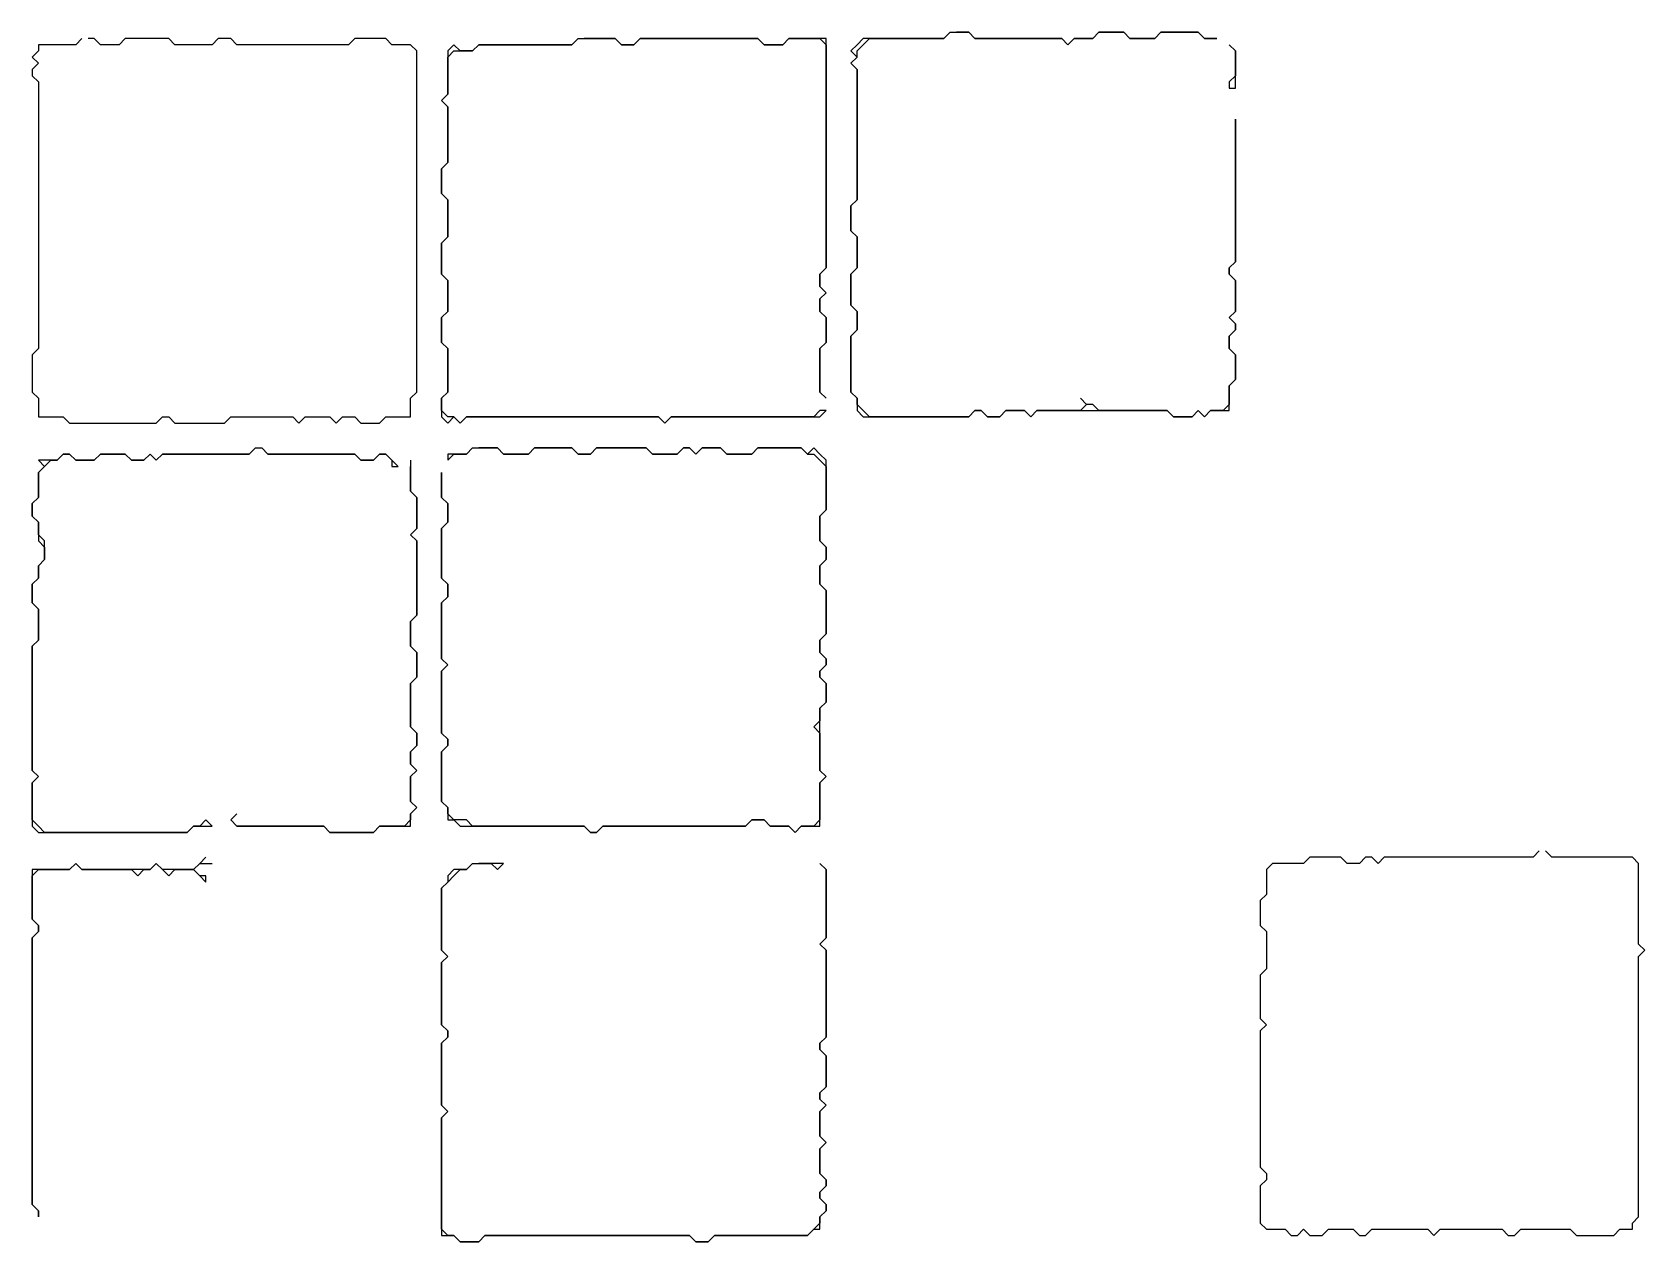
# Model space of a CAD drawing. Header units: metres. Extents: x 0 to 600, y 0 to 400.
# Drawn here: x 258.48 to 297.17, y 152.23 to 181.25 of the extents above; entities that cross this region are included whole.
import ezdxf

# ---------------------------------------------------------------- set-up
doc = ezdxf.new("R2010")
doc.units = ezdxf.units.M

msp = doc.modelspace()

# ---------------------------------------------------------------- linework, layer by layer
for points in [[(259.673, 181.101), (259.524, 180.952), (259.375, 180.952), (259.226, 180.952), (259.077, 180.952), (258.929, 180.952), (258.78, 180.952), (258.631, 180.952), (258.631, 180.804), (258.482, 180.655), (258.631, 180.506), (258.482, 180.357), (258.482, 180.208), (258.631, 180.06), (258.631, 179.911), (258.631, 179.762), (258.631, 179.613), (258.631, 179.464), (258.631, 179.315), (258.631, 179.167), (258.631, 179.018), (258.631, 178.869), (258.631, 178.72), (258.631, 178.571), (258.631, 178.423), (258.631, 178.274), (258.631, 178.125), (258.631, 177.976), (258.631, 177.827), (258.631, 177.679), (258.631, 177.53), (258.631, 177.381), (258.631, 177.232), (258.631, 177.083), (258.631, 176.935), (258.631, 176.786), (258.631, 176.637), (258.631, 176.488), (258.631, 176.339), (258.631, 176.19), (258.631, 176.042), (258.631, 175.893), (258.631, 175.744), (258.631, 175.595), (258.631, 175.446), (258.631, 175.298), (258.631, 175.149), (258.631, 175), (258.631, 174.851), (258.631, 174.702), (258.631, 174.554), (258.631, 174.405), (258.631, 174.256), (258.631, 174.107), (258.631, 173.958), (258.631, 173.81), (258.631, 173.661), (258.482, 173.512), (258.482, 173.363), (258.482, 173.214), (258.482, 173.065), (258.482, 172.917), (258.482, 172.768), (258.482, 172.619), (258.631, 172.47), (258.631, 172.321), (258.631, 172.173), (258.631, 172.024), (258.78, 172.024), (258.929, 172.024), (259.077, 172.024), (259.226, 172.024), (259.375, 171.875), (259.524, 171.875), (259.673, 171.875), (259.821, 171.875), (259.97, 171.875), (260.119, 171.875), (260.268, 171.875), (260.417, 171.875), (260.565, 171.875), (260.714, 171.875), (260.863, 171.875), (261.012, 171.875), (261.161, 171.875), (261.31, 171.875), (261.458, 171.875), (261.607, 172.024), (261.756, 172.024), (261.905, 171.875), (262.054, 171.875), (262.202, 171.875), (262.351, 171.875), (262.5, 171.875), (262.649, 171.875), (262.798, 171.875), (262.946, 171.875), (263.095, 171.875), (263.244, 172.024), (263.393, 172.024), (263.542, 172.024), (263.69, 172.024), (263.839, 172.024), (263.988, 172.024), (264.137, 172.024), (264.286, 172.024), (264.435, 172.024), (264.583, 172.024), (264.732, 172.024), (264.881, 171.875), (265.03, 172.024), (265.179, 172.024), (265.327, 172.024), (265.476, 172.024), (265.625, 172.024), (265.774, 171.875), (265.923, 172.024), (266.071, 172.024), (266.22, 172.024), (266.369, 171.875), (266.518, 171.875), (266.667, 171.875), (266.815, 171.875), (266.964, 172.024), (267.113, 172.024), (267.262, 172.024), (267.411, 172.024), (267.56, 172.024), (267.56, 172.173), (267.56, 172.321), (267.56, 172.47), (267.708, 172.619), (267.708, 172.768), (267.708, 172.917), (267.708, 173.065), (267.708, 173.214), (267.708, 173.363), (267.708, 173.512), (267.708, 173.661), (267.708, 173.81), (267.708, 173.958), (267.708, 174.107), (267.708, 174.256), (267.708, 174.405), (267.708, 174.554), (267.708, 174.702), (267.708, 174.851), (267.708, 175), (267.708, 175.149), (267.708, 175.298), (267.708, 175.446), (267.708, 175.595), (267.708, 175.744), (267.708, 175.893), (267.708, 176.042), (267.708, 176.19), (267.708, 176.339), (267.708, 176.488), (267.708, 176.637), (267.708, 176.786), (267.708, 176.935), (267.708, 177.083), (267.708, 177.232), (267.708, 177.381), (267.708, 177.53), (267.708, 177.679), (267.708, 177.827), (267.708, 177.976), (267.708, 178.125), (267.708, 178.274), (267.708, 178.423), (267.708, 178.571), (267.708, 178.72), (267.708, 178.869), (267.708, 179.018), (267.708, 179.167), (267.708, 179.315), (267.708, 179.464), (267.708, 179.613), (267.708, 179.762), (267.708, 179.911), (267.708, 180.06), (267.708, 180.208), (267.708, 180.357), (267.708, 180.506), (267.708, 180.655), (267.708, 180.804), (267.56, 180.952), (267.411, 180.952), (267.262, 180.952), (267.113, 180.952), (266.964, 181.101), (266.815, 181.101), (266.667, 181.101), (266.518, 181.101), (266.369, 181.101), (266.22, 181.101), (266.071, 180.952), (265.923, 180.952), (265.774, 180.952), (265.625, 180.952), (265.476, 180.952), (265.327, 180.952), (265.179, 180.952), (265.03, 180.952), (264.881, 180.952), (264.732, 180.952), (264.583, 180.952), (264.435, 180.952), (264.286, 180.952), (264.137, 180.952), (263.988, 180.952), (263.839, 180.952), (263.69, 180.952), (263.542, 180.952), (263.393, 180.952), (263.244, 181.101), (263.095, 181.101), (262.946, 181.101), (262.798, 180.952), (262.649, 180.952), (262.5, 180.952), (262.351, 180.952), (262.202, 180.952), (262.054, 180.952), (261.905, 180.952), (261.756, 181.101), (261.607, 181.101), (261.458, 181.101), (261.31, 181.101), (261.161, 181.101), (261.012, 181.101), (260.863, 181.101), (260.714, 181.101), (260.565, 180.952), (260.417, 180.952), (260.268, 180.952), (260.119, 180.952), (259.97, 181.101), (259.821, 181.101)], [(271.577, 181.101), (271.429, 180.952), (271.28, 180.952), (271.131, 180.952), (270.982, 180.952), (270.833, 180.952), (270.685, 180.952), (270.536, 180.952), (270.387, 180.952), (270.238, 180.952), (270.089, 180.952), (269.94, 180.952), (269.792, 180.952), (269.643, 180.952), (269.494, 180.952), (269.345, 180.952), (269.196, 180.952), (269.048, 180.804), (268.899, 180.804), (268.75, 180.804), (268.601, 180.952), (268.452, 180.804), (268.452, 180.655), (268.452, 180.506), (268.452, 180.357), (268.452, 180.208), (268.452, 180.06), (268.452, 179.911), (268.452, 179.762), (268.304, 179.613), (268.452, 179.464), (268.452, 179.315), (268.452, 179.167), (268.452, 179.018), (268.452, 178.869), (268.452, 178.72), (268.452, 178.571), (268.452, 178.423), (268.452, 178.274), (268.452, 178.125), (268.304, 177.976), (268.304, 177.827), (268.304, 177.679), (268.304, 177.53), (268.304, 177.381), (268.452, 177.232), (268.452, 177.083), (268.452, 176.935), (268.452, 176.786), (268.452, 176.637), (268.452, 176.488), (268.452, 176.339), (268.304, 176.19), (268.304, 176.042), (268.304, 175.893), (268.304, 175.744), (268.304, 175.595), (268.304, 175.446), (268.452, 175.298), (268.452, 175.149), (268.452, 175), (268.452, 174.851), (268.452, 174.702), (268.452, 174.554), (268.304, 174.405), (268.304, 174.256), (268.304, 174.107), (268.304, 173.958), (268.304, 173.81), (268.452, 173.661), (268.452, 173.512), (268.452, 173.363), (268.452, 173.214), (268.452, 173.065), (268.452, 172.917), (268.452, 172.768), (268.452, 172.619), (268.304, 172.47), (268.304, 172.321), (268.304, 172.173), (268.304, 172.024), (268.452, 171.875), (268.601, 172.024), (268.75, 171.875), (268.899, 172.024), (269.048, 172.024), (269.196, 172.024), (269.345, 172.024), (269.494, 172.024), (269.643, 172.024), (269.792, 172.024), (269.94, 172.024), (270.089, 172.024), (270.238, 172.024), (270.387, 172.024), (270.536, 172.024), (270.685, 172.024), (270.833, 172.024), (270.982, 172.024), (271.131, 172.024), (271.28, 172.024), (271.429, 172.024), (271.577, 172.024), (271.726, 172.024), (271.875, 172.024), (272.024, 172.024), (272.173, 172.024), (272.321, 172.024), (272.47, 172.024), (272.619, 172.024), (272.768, 172.024), (272.917, 172.024), (273.065, 172.024), (273.214, 172.024), (273.363, 172.024), (273.512, 172.024), (273.661, 171.875), (273.81, 172.024), (273.958, 172.024), (274.107, 172.024), (274.256, 172.024), (274.405, 172.024), (274.554, 172.024), (274.702, 172.024), (274.851, 172.024), (275, 172.024), (275.149, 172.024), (275.298, 172.024), (275.446, 172.024), (275.595, 172.024), (275.744, 172.024), (275.893, 172.024), (276.042, 172.024), (276.19, 172.024), (276.339, 172.024), (276.488, 172.024), (276.637, 172.024), (276.786, 172.024), (276.935, 172.024), (277.083, 172.024), (277.232, 172.024), (277.381, 172.024), (277.53, 172.173), (277.381, 172.173), (277.232, 172.024), (277.083, 172.024), (276.935, 172.024), (276.786, 172.024), (276.637, 172.024), (276.488, 172.024), (276.339, 172.024), (276.19, 172.024), (276.042, 172.024), (275.893, 172.024), (275.744, 172.024), (275.595, 172.024), (275.446, 172.024), (275.298, 172.024), (275.149, 172.024), (275, 172.024), (274.851, 172.024), (274.702, 172.024), (274.554, 172.024), (274.405, 172.024), (274.256, 172.024), (274.107, 172.024), (273.958, 172.024), (273.81, 172.024), (273.661, 171.875), (273.512, 172.024), (273.363, 172.024), (273.214, 172.024), (273.065, 172.024), (272.917, 172.024), (272.768, 172.024), (272.619, 172.024), (272.47, 172.024), (272.321, 172.024), (272.173, 172.024), (272.024, 172.024), (271.875, 172.024), (271.726, 172.024), (271.577, 172.024), (271.429, 172.024), (271.28, 172.024), (271.131, 172.024), (270.982, 172.024), (270.833, 172.024), (270.685, 172.024), (270.536, 172.024), (270.387, 172.024), (270.238, 172.024), (270.089, 172.024), (269.94, 172.024), (269.792, 172.024), (269.643, 172.024), (269.494, 172.024), (269.345, 172.024), (269.196, 172.024), (269.048, 172.024), (268.899, 172.024), (268.75, 171.875), (268.601, 172.024), (268.452, 172.024), (268.304, 172.173), (268.304, 172.321), (268.304, 172.47), (268.452, 172.619), (268.452, 172.768), (268.452, 172.917), (268.452, 173.065), (268.452, 173.214), (268.452, 173.363), (268.452, 173.512), (268.452, 173.661), (268.304, 173.81), (268.304, 173.958), (268.304, 174.107), (268.304, 174.256), (268.304, 174.405), (268.452, 174.554), (268.452, 174.702), (268.452, 174.851), (268.452, 175), (268.452, 175.149), (268.452, 175.298), (268.304, 175.446), (268.304, 175.595), (268.304, 175.744), (268.304, 175.893), (268.304, 176.042), (268.304, 176.19), (268.452, 176.339), (268.452, 176.488), (268.452, 176.637), (268.452, 176.786), (268.452, 176.935), (268.452, 177.083), (268.452, 177.232), (268.304, 177.381), (268.304, 177.53), (268.304, 177.679), (268.304, 177.827), (268.304, 177.976), (268.452, 178.125), (268.452, 178.274), (268.452, 178.423), (268.452, 178.571), (268.452, 178.72), (268.452, 178.869), (268.452, 179.018), (268.452, 179.167), (268.452, 179.315), (268.452, 179.464), (268.304, 179.613), (268.452, 179.762), (268.452, 179.911), (268.452, 180.06), (268.452, 180.208), (268.452, 180.357), (268.452, 180.506), (268.452, 180.655), (268.601, 180.804), (268.75, 180.804), (268.899, 180.804), (269.048, 180.804), (269.196, 180.952), (269.345, 180.952), (269.494, 180.952), (269.643, 180.952), (269.792, 180.952), (269.94, 180.952), (270.089, 180.952), (270.238, 180.952), (270.387, 180.952), (270.536, 180.952), (270.685, 180.952), (270.833, 180.952), (270.982, 180.952), (271.131, 180.952), (271.28, 180.952), (271.429, 180.952), (271.577, 181.101), (271.726, 181.101), (271.875, 181.101), (272.024, 181.101), (272.173, 181.101), (272.321, 181.101), (272.47, 181.101), (272.619, 180.952), (272.768, 180.952), (272.917, 180.952), (273.065, 181.101), (273.214, 181.101), (273.363, 181.101), (273.512, 181.101), (273.661, 181.101), (273.81, 181.101), (273.958, 181.101), (274.107, 181.101), (274.256, 181.101), (274.405, 181.101), (274.554, 181.101), (274.702, 181.101), (274.851, 181.101), (275, 181.101), (275.149, 181.101), (275.298, 181.101), (275.446, 181.101), (275.595, 181.101), (275.744, 181.101), (275.893, 181.101), (276.042, 180.952), (276.19, 180.952), (276.339, 180.952), (276.488, 180.952), (276.637, 181.101), (276.786, 181.101), (276.935, 181.101), (277.083, 181.101), (277.232, 181.101), (277.381, 181.101), (277.53, 180.952), (277.53, 180.804), (277.53, 180.655), (277.53, 180.506), (277.53, 180.357), (277.53, 180.208), (277.53, 180.06), (277.53, 179.911), (277.53, 179.762), (277.53, 179.613), (277.53, 179.464), (277.53, 179.315), (277.53, 179.167), (277.53, 179.018), (277.53, 178.869), (277.53, 178.72), (277.53, 178.571), (277.53, 178.423), (277.53, 178.274), (277.53, 178.125), (277.53, 177.976), (277.53, 177.827), (277.53, 177.679), (277.53, 177.53), (277.53, 177.381), (277.53, 177.232), (277.53, 177.083), (277.53, 176.935), (277.53, 176.786), (277.53, 176.637), (277.53, 176.488), (277.53, 176.339), (277.53, 176.19), (277.53, 176.042), (277.53, 175.893), (277.53, 175.744), (277.53, 175.595), (277.381, 175.446), (277.381, 175.298), (277.381, 175.149), (277.53, 175), (277.381, 174.851), (277.381, 174.702), (277.381, 174.554), (277.53, 174.405), (277.53, 174.256), (277.53, 174.107), (277.53, 173.958), (277.53, 173.81), (277.381, 173.661), (277.381, 173.512), (277.381, 173.363), (277.381, 173.214), (277.381, 173.065), (277.381, 172.917), (277.381, 172.768), (277.381, 172.619), (277.53, 172.47), (277.381, 172.619), (277.381, 172.768), (277.381, 172.917), (277.381, 173.065), (277.381, 173.214), (277.381, 173.363), (277.381, 173.512), (277.381, 173.661), (277.53, 173.81), (277.53, 173.958), (277.53, 174.107), (277.53, 174.256), (277.53, 174.405), (277.381, 174.554), (277.381, 174.702), (277.381, 174.851), (277.53, 175), (277.381, 175.149), (277.381, 175.298), (277.381, 175.446), (277.53, 175.595), (277.53, 175.744), (277.53, 175.893), (277.53, 176.042), (277.53, 176.19), (277.53, 176.339), (277.53, 176.488), (277.53, 176.637), (277.53, 176.786), (277.53, 176.935), (277.53, 177.083), (277.53, 177.232), (277.53, 177.381), (277.53, 177.53), (277.53, 177.679), (277.53, 177.827), (277.53, 177.976), (277.53, 178.125), (277.53, 178.274), (277.53, 178.423), (277.53, 178.571), (277.53, 178.72), (277.53, 178.869), (277.53, 179.018), (277.53, 179.167), (277.53, 179.315), (277.53, 179.464), (277.53, 179.613), (277.53, 179.762), (277.53, 179.911), (277.53, 180.06), (277.53, 180.208), (277.53, 180.357), (277.53, 180.506), (277.53, 180.655), (277.53, 180.804), (277.53, 180.952), (277.53, 181.101), (277.381, 181.101), (277.232, 181.101), (277.083, 181.101), (276.935, 181.101), (276.786, 181.101), (276.637, 181.101), (276.488, 180.952), (276.339, 180.952), (276.19, 180.952), (276.042, 180.952), (275.893, 181.101), (275.744, 181.101), (275.595, 181.101), (275.446, 181.101), (275.298, 181.101), (275.149, 181.101), (275, 181.101), (274.851, 181.101), (274.702, 181.101), (274.554, 181.101), (274.405, 181.101), (274.256, 181.101), (274.107, 181.101), (273.958, 181.101), (273.81, 181.101), (273.661, 181.101), (273.512, 181.101), (273.363, 181.101), (273.214, 181.101), (273.065, 181.101), (272.917, 180.952), (272.768, 180.952), (272.619, 180.952), (272.47, 181.101), (272.321, 181.101), (272.173, 181.101), (272.024, 181.101), (271.875, 181.101), (271.726, 181.101)], [(280.506, 181.25), (280.357, 181.101), (280.208, 181.101), (280.06, 181.101), (279.911, 181.101), (279.762, 181.101), (279.613, 181.101), (279.464, 181.101), (279.315, 181.101), (279.167, 181.101), (279.018, 181.101), (278.869, 181.101), (278.72, 181.101), (278.571, 181.101), (278.423, 181.101), (278.274, 180.952), (278.125, 180.804), (278.274, 180.655), (278.125, 180.506), (278.274, 180.357), (278.274, 180.208), (278.274, 180.06), (278.274, 179.911), (278.274, 179.762), (278.274, 179.613), (278.274, 179.464), (278.274, 179.315), (278.274, 179.167), (278.274, 179.018), (278.274, 178.869), (278.274, 178.72), (278.274, 178.571), (278.274, 178.423), (278.274, 178.274), (278.274, 178.125), (278.274, 177.976), (278.274, 177.827), (278.274, 177.679), (278.274, 177.53), (278.274, 177.381), (278.274, 177.232), (278.125, 177.083), (278.125, 176.935), (278.125, 176.786), (278.125, 176.637), (278.125, 176.488), (278.274, 176.339), (278.274, 176.19), (278.274, 176.042), (278.274, 175.893), (278.274, 175.744), (278.274, 175.595), (278.125, 175.446), (278.125, 175.298), (278.125, 175.149), (278.125, 175), (278.125, 174.851), (278.125, 174.702), (278.274, 174.554), (278.274, 174.405), (278.274, 174.256), (278.274, 174.107), (278.125, 173.958), (278.125, 173.81), (278.125, 173.661), (278.125, 173.512), (278.125, 173.363), (278.125, 173.214), (278.125, 173.065), (278.125, 172.917), (278.125, 172.768), (278.125, 172.619), (278.274, 172.47), (278.274, 172.321), (278.274, 172.173), (278.423, 172.024), (278.571, 172.024), (278.72, 172.024), (278.869, 172.024), (279.018, 172.024), (279.167, 172.024), (279.315, 172.024), (279.464, 172.024), (279.613, 172.024), (279.762, 172.024), (279.911, 172.024), (280.06, 172.024), (280.208, 172.024), (280.357, 172.024), (280.506, 172.024), (280.655, 172.024), (280.804, 172.024), (280.952, 172.024), (281.101, 172.173), (281.25, 172.173), (281.399, 172.024), (281.548, 172.024), (281.696, 172.024), (281.845, 172.173), (281.994, 172.173), (282.143, 172.173), (282.292, 172.173), (282.44, 172.024), (282.589, 172.173), (282.738, 172.173), (282.887, 172.173), (283.036, 172.173), (283.185, 172.173), (283.333, 172.173), (283.482, 172.173), (283.631, 172.173), (283.78, 172.173), (283.929, 172.173), (284.077, 172.173), (284.226, 172.173), (284.375, 172.173), (284.524, 172.173), (284.673, 172.173), (284.821, 172.173), (284.97, 172.173), (285.119, 172.173), (285.268, 172.173), (285.417, 172.173), (285.565, 172.173), (285.714, 172.173), (285.863, 172.024), (286.012, 172.024), (286.161, 172.024), (286.31, 172.024), (286.458, 172.173), (286.607, 172.024), (286.756, 172.173), (286.905, 172.173), (287.054, 172.173), (287.202, 172.173), (287.202, 172.321), (287.202, 172.47), (287.202, 172.619), (287.202, 172.768), (287.351, 172.917), (287.351, 173.065), (287.351, 173.214), (287.351, 173.363), (287.351, 173.512), (287.202, 173.661), (287.202, 173.81), (287.202, 173.958), (287.351, 174.107), (287.351, 174.256), (287.202, 174.405), (287.351, 174.554), (287.351, 174.702), (287.351, 174.851), (287.351, 175), (287.351, 175.149), (287.351, 175.298), (287.202, 175.446), (287.202, 175.595), (287.351, 175.744), (287.351, 175.893), (287.351, 176.042), (287.351, 176.19), (287.351, 176.339), (287.351, 176.488), (287.351, 176.637), (287.351, 176.786), (287.351, 176.935), (287.351, 177.083), (287.351, 177.232), (287.351, 177.381), (287.351, 177.53), (287.351, 177.679), (287.351, 177.827), (287.351, 177.976), (287.351, 178.125), (287.351, 178.274), (287.351, 178.423), (287.351, 178.571), (287.351, 178.72), (287.351, 178.869), (287.351, 179.018), (287.351, 179.167), (287.351, 179.018), (287.351, 178.869), (287.351, 178.72), (287.351, 178.571), (287.351, 178.423), (287.351, 178.274), (287.351, 178.125), (287.351, 177.976), (287.351, 177.827), (287.351, 177.679), (287.351, 177.53), (287.351, 177.381), (287.351, 177.232), (287.351, 177.083), (287.351, 176.935), (287.351, 176.786), (287.351, 176.637), (287.351, 176.488), (287.351, 176.339), (287.351, 176.19), (287.351, 176.042), (287.351, 175.893), (287.351, 175.744), (287.202, 175.595), (287.202, 175.446), (287.351, 175.298), (287.351, 175.149), (287.351, 175), (287.351, 174.851), (287.351, 174.702), (287.351, 174.554), (287.202, 174.405), (287.351, 174.256), (287.351, 174.107), (287.202, 173.958), (287.202, 173.81), (287.202, 173.661), (287.351, 173.512), (287.351, 173.363), (287.351, 173.214), (287.351, 173.065), (287.351, 172.917), (287.202, 172.768), (287.202, 172.619), (287.202, 172.47), (287.202, 172.321), (287.054, 172.173), (286.905, 172.173), (286.756, 172.173), (286.607, 172.024), (286.458, 172.173), (286.31, 172.024), (286.161, 172.024), (286.012, 172.024), (285.863, 172.024), (285.714, 172.173), (285.565, 172.173), (285.417, 172.173), (285.268, 172.173), (285.119, 172.173), (284.97, 172.173), (284.821, 172.173), (284.673, 172.173), (284.524, 172.173), (284.375, 172.173), (284.226, 172.173), (284.077, 172.173), (283.929, 172.321), (283.78, 172.321), (283.631, 172.47), (283.78, 172.321), (283.631, 172.173), (283.482, 172.173), (283.333, 172.173), (283.185, 172.173), (283.036, 172.173), (282.887, 172.173), (282.738, 172.173), (282.589, 172.173), (282.44, 172.024), (282.292, 172.173), (282.143, 172.173), (281.994, 172.173), (281.845, 172.173), (281.696, 172.024), (281.548, 172.024), (281.399, 172.024), (281.25, 172.173), (281.101, 172.173), (280.952, 172.024), (280.804, 172.024), (280.655, 172.024), (280.506, 172.024), (280.357, 172.024), (280.208, 172.024), (280.06, 172.024), (279.911, 172.024), (279.762, 172.024), (279.613, 172.024), (279.464, 172.024), (279.315, 172.024), (279.167, 172.024), (279.018, 172.024), (278.869, 172.024), (278.72, 172.024), (278.571, 172.024), (278.423, 172.173), (278.274, 172.321), (278.274, 172.47), (278.125, 172.619), (278.125, 172.768), (278.125, 172.917), (278.125, 173.065), (278.125, 173.214), (278.125, 173.363), (278.125, 173.512), (278.125, 173.661), (278.125, 173.81), (278.125, 173.958), (278.274, 174.107), (278.274, 174.256), (278.274, 174.405), (278.274, 174.554), (278.125, 174.702), (278.125, 174.851), (278.125, 175), (278.125, 175.149), (278.125, 175.298), (278.125, 175.446), (278.274, 175.595), (278.274, 175.744), (278.274, 175.893), (278.274, 176.042), (278.274, 176.19), (278.274, 176.339), (278.125, 176.488), (278.125, 176.637), (278.125, 176.786), (278.125, 176.935), (278.125, 177.083), (278.274, 177.232), (278.274, 177.381), (278.274, 177.53), (278.274, 177.679), (278.274, 177.827), (278.274, 177.976), (278.274, 178.125), (278.274, 178.274), (278.274, 178.423), (278.274, 178.571), (278.274, 178.72), (278.274, 178.869), (278.274, 179.018), (278.274, 179.167), (278.274, 179.315), (278.274, 179.464), (278.274, 179.613), (278.274, 179.762), (278.274, 179.911), (278.274, 180.06), (278.274, 180.208), (278.274, 180.357), (278.125, 180.506), (278.274, 180.655), (278.274, 180.804), (278.423, 180.952), (278.571, 181.101), (278.72, 181.101), (278.869, 181.101), (279.018, 181.101), (279.167, 181.101), (279.315, 181.101), (279.464, 181.101), (279.613, 181.101), (279.762, 181.101), (279.911, 181.101), (280.06, 181.101), (280.208, 181.101), (280.357, 181.101), (280.506, 181.25), (280.655, 181.25), (280.804, 181.25), (280.952, 181.25), (281.101, 181.101), (281.25, 181.101), (281.399, 181.101), (281.548, 181.101), (281.696, 181.101), (281.845, 181.101), (281.994, 181.101), (282.143, 181.101), (282.292, 181.101), (282.44, 181.101), (282.589, 181.101), (282.738, 181.101), (282.887, 181.101), (283.036, 181.101), (283.185, 181.101), (283.333, 180.952), (283.482, 181.101), (283.631, 181.101), (283.78, 181.101), (283.929, 181.101), (284.077, 181.25), (284.226, 181.25), (284.375, 181.25), (284.524, 181.25), (284.673, 181.25), (284.821, 181.101), (284.97, 181.101), (285.119, 181.101), (285.268, 181.101), (285.417, 181.101), (285.565, 181.25), (285.714, 181.25), (285.863, 181.25), (286.012, 181.25), (286.161, 181.25), (286.31, 181.25), (286.458, 181.25), (286.607, 181.101), (286.756, 181.101), (286.905, 181.101), (286.756, 181.101), (286.607, 181.101), (286.458, 181.25), (286.31, 181.25), (286.161, 181.25), (286.012, 181.25), (285.863, 181.25), (285.714, 181.25), (285.565, 181.25), (285.417, 181.101), (285.268, 181.101), (285.119, 181.101), (284.97, 181.101), (284.821, 181.101), (284.673, 181.25), (284.524, 181.25), (284.375, 181.25), (284.226, 181.25), (284.077, 181.25), (283.929, 181.101), (283.78, 181.101), (283.631, 181.101), (283.482, 181.101), (283.333, 180.952), (283.185, 181.101), (283.036, 181.101), (282.887, 181.101), (282.738, 181.101), (282.589, 181.101), (282.44, 181.101), (282.292, 181.101), (282.143, 181.101), (281.994, 181.101), (281.845, 181.101), (281.696, 181.101), (281.548, 181.101), (281.399, 181.101), (281.25, 181.101), (281.101, 181.101), (280.952, 181.25), (280.804, 181.25), (280.655, 181.25)], [(287.202, 180.952), (287.351, 180.804), (287.351, 180.655), (287.351, 180.506), (287.351, 180.357), (287.351, 180.208), (287.202, 180.06), (287.202, 179.911), (287.351, 179.911), (287.351, 180.06), (287.351, 180.208), (287.351, 180.357), (287.351, 180.506), (287.351, 180.655), (287.351, 180.804)], [(263.839, 171.28), (263.69, 171.131), (263.542, 171.131), (263.393, 171.131), (263.244, 171.131), (263.095, 171.131), (262.946, 171.131), (262.798, 171.131), (262.649, 171.131), (262.5, 171.131), (262.351, 171.131), (262.202, 171.131), (262.054, 171.131), (261.905, 171.131), (261.756, 171.131), (261.607, 171.131), (261.458, 170.982), (261.31, 171.131), (261.161, 170.982), (261.012, 170.982), (260.863, 170.982), (260.714, 171.131), (260.565, 171.131), (260.417, 171.131), (260.268, 171.131), (260.119, 171.131), (259.97, 170.982), (259.821, 170.982), (259.673, 170.982), (259.524, 170.982), (259.375, 171.131), (259.226, 171.131), (259.077, 170.982), (258.929, 170.982), (258.78, 170.982), (258.631, 170.982), (258.78, 170.833), (258.631, 170.685), (258.631, 170.536), (258.631, 170.387), (258.631, 170.238), (258.631, 170.089), (258.482, 169.94), (258.482, 169.792), (258.482, 169.643), (258.631, 169.494), (258.631, 169.345), (258.631, 169.196), (258.631, 169.048), (258.78, 168.899), (258.78, 168.75), (258.78, 168.601), (258.631, 168.452), (258.631, 168.304), (258.631, 168.155), (258.482, 168.006), (258.482, 167.857), (258.482, 167.708), (258.482, 167.56), (258.631, 167.411), (258.631, 167.262), (258.631, 167.113), (258.631, 166.964), (258.631, 166.815), (258.631, 166.667), (258.482, 166.518), (258.482, 166.369), (258.482, 166.22), (258.482, 166.071), (258.482, 165.923), (258.482, 165.774), (258.482, 165.625), (258.482, 165.476), (258.482, 165.327), (258.482, 165.179), (258.482, 165.03), (258.482, 164.881), (258.482, 164.732), (258.482, 164.583), (258.482, 164.435), (258.482, 164.286), (258.482, 164.137), (258.482, 163.988), (258.482, 163.839), (258.482, 163.69), (258.482, 163.542), (258.631, 163.393), (258.482, 163.244), (258.482, 163.095), (258.482, 162.946), (258.482, 162.798), (258.482, 162.649), (258.482, 162.5), (258.482, 162.351), (258.482, 162.202), (258.631, 162.054), (258.78, 162.054), (258.929, 162.054), (259.077, 162.054), (259.226, 162.054), (259.375, 162.054), (259.524, 162.054), (259.673, 162.054), (259.821, 162.054), (259.97, 162.054), (260.119, 162.054), (260.268, 162.054), (260.417, 162.054), (260.565, 162.054), (260.714, 162.054), (260.863, 162.054), (261.012, 162.054), (261.161, 162.054), (261.31, 162.054), (261.458, 162.054), (261.607, 162.054), (261.756, 162.054), (261.905, 162.054), (262.054, 162.054), (262.202, 162.054), (262.351, 162.202), (262.5, 162.202), (262.649, 162.202), (262.798, 162.202), (262.649, 162.351), (262.5, 162.202), (262.351, 162.202), (262.202, 162.054), (262.054, 162.054), (261.905, 162.054), (261.756, 162.054), (261.607, 162.054), (261.458, 162.054), (261.31, 162.054), (261.161, 162.054), (261.012, 162.054), (260.863, 162.054), (260.714, 162.054), (260.565, 162.054), (260.417, 162.054), (260.268, 162.054), (260.119, 162.054), (259.97, 162.054), (259.821, 162.054), (259.673, 162.054), (259.524, 162.054), (259.375, 162.054), (259.226, 162.054), (259.077, 162.054), (258.929, 162.054), (258.78, 162.054), (258.631, 162.202), (258.482, 162.351), (258.482, 162.5), (258.482, 162.649), (258.482, 162.798), (258.482, 162.946), (258.482, 163.095), (258.482, 163.244), (258.631, 163.393), (258.482, 163.542), (258.482, 163.69), (258.482, 163.839), (258.482, 163.988), (258.482, 164.137), (258.482, 164.286), (258.482, 164.435), (258.482, 164.583), (258.482, 164.732), (258.482, 164.881), (258.482, 165.03), (258.482, 165.179), (258.482, 165.327), (258.482, 165.476), (258.482, 165.625), (258.482, 165.774), (258.482, 165.923), (258.482, 166.071), (258.482, 166.22), (258.482, 166.369), (258.482, 166.518), (258.631, 166.667), (258.631, 166.815), (258.631, 166.964), (258.631, 167.113), (258.631, 167.262), (258.631, 167.411), (258.482, 167.56), (258.482, 167.708), (258.482, 167.857), (258.482, 168.006), (258.631, 168.155), (258.631, 168.304), (258.631, 168.452), (258.78, 168.601), (258.78, 168.75), (258.78, 168.899), (258.78, 169.048), (258.631, 169.196), (258.631, 169.345), (258.631, 169.494), (258.482, 169.643), (258.482, 169.792), (258.482, 169.94), (258.631, 170.089), (258.631, 170.238), (258.631, 170.387), (258.631, 170.536), (258.631, 170.685), (258.78, 170.833), (258.929, 170.982), (259.077, 170.982), (259.226, 171.131), (259.375, 171.131), (259.524, 170.982), (259.673, 170.982), (259.821, 170.982), (259.97, 170.982), (260.119, 171.131), (260.268, 171.131), (260.417, 171.131), (260.565, 171.131), (260.714, 171.131), (260.863, 170.982), (261.012, 170.982), (261.161, 170.982), (261.31, 171.131), (261.458, 170.982), (261.607, 171.131), (261.756, 171.131), (261.905, 171.131), (262.054, 171.131), (262.202, 171.131), (262.351, 171.131), (262.5, 171.131), (262.649, 171.131), (262.798, 171.131), (262.946, 171.131), (263.095, 171.131), (263.244, 171.131), (263.393, 171.131), (263.542, 171.131), (263.69, 171.131), (263.839, 171.28), (263.988, 171.28), (264.137, 171.131), (264.286, 171.131), (264.435, 171.131), (264.583, 171.131), (264.732, 171.131), (264.881, 171.131), (265.03, 171.131), (265.179, 171.131), (265.327, 171.131), (265.476, 171.131), (265.625, 171.131), (265.774, 171.131), (265.923, 171.131), (266.071, 171.131), (266.22, 171.131), (266.369, 170.982), (266.518, 170.982), (266.667, 170.982), (266.815, 171.131), (266.964, 171.131), (267.113, 170.982), (267.113, 170.833), (267.262, 170.833), (267.113, 170.982), (266.964, 171.131), (266.815, 171.131), (266.667, 170.982), (266.518, 170.982), (266.369, 170.982), (266.22, 171.131), (266.071, 171.131), (265.923, 171.131), (265.774, 171.131), (265.625, 171.131), (265.476, 171.131), (265.327, 171.131), (265.179, 171.131), (265.03, 171.131), (264.881, 171.131), (264.732, 171.131), (264.583, 171.131), (264.435, 171.131), (264.286, 171.131), (264.137, 171.131), (263.988, 171.28)], [(269.048, 171.28), (268.899, 171.131), (268.75, 171.131), (268.601, 171.131), (268.452, 171.131), (268.452, 170.982), (268.601, 171.131), (268.75, 171.131), (268.899, 171.131), (269.048, 171.28), (269.196, 171.28), (269.345, 171.28), (269.494, 171.28), (269.643, 171.28), (269.792, 171.131), (269.94, 171.131), (270.089, 171.131), (270.238, 171.131), (270.387, 171.131), (270.536, 171.28), (270.685, 171.28), (270.833, 171.28), (270.982, 171.28), (271.131, 171.28), (271.28, 171.28), (271.429, 171.28), (271.577, 171.131), (271.726, 171.131), (271.875, 171.131), (272.024, 171.28), (272.173, 171.28), (272.321, 171.28), (272.47, 171.28), (272.619, 171.28), (272.768, 171.28), (272.917, 171.28), (273.065, 171.28), (273.214, 171.28), (273.363, 171.131), (273.512, 171.131), (273.661, 171.131), (273.81, 171.131), (273.958, 171.131), (274.107, 171.28), (274.256, 171.28), (274.405, 171.131), (274.554, 171.28), (274.702, 171.28), (274.851, 171.28), (275, 171.28), (275.149, 171.131), (275.298, 171.131), (275.446, 171.131), (275.595, 171.131), (275.744, 171.131), (275.893, 171.28), (276.042, 171.28), (276.19, 171.28), (276.339, 171.28), (276.488, 171.28), (276.637, 171.28), (276.786, 171.28), (276.935, 171.28), (277.083, 171.131), (277.232, 171.131), (277.381, 170.982), (277.53, 170.833), (277.53, 170.685), (277.53, 170.536), (277.53, 170.387), (277.53, 170.238), (277.53, 170.089), (277.53, 169.94), (277.53, 169.792), (277.381, 169.643), (277.381, 169.494), (277.381, 169.345), (277.381, 169.196), (277.381, 169.048), (277.53, 168.899), (277.53, 168.75), (277.53, 168.601), (277.381, 168.452), (277.381, 168.304), (277.381, 168.155), (277.381, 168.006), (277.53, 167.857), (277.53, 167.708), (277.53, 167.56), (277.53, 167.411), (277.53, 167.262), (277.53, 167.113), (277.53, 166.964), (277.53, 166.815), (277.381, 166.667), (277.381, 166.518), (277.381, 166.369), (277.53, 166.22), (277.53, 166.071), (277.381, 165.923), (277.381, 165.774), (277.53, 165.625), (277.53, 165.476), (277.53, 165.327), (277.53, 165.179), (277.381, 165.03), (277.381, 164.881), (277.381, 164.732), (277.232, 164.583), (277.381, 164.435), (277.381, 164.286), (277.381, 164.137), (277.381, 163.988), (277.381, 163.839), (277.381, 163.69), (277.381, 163.542), (277.53, 163.393), (277.381, 163.244), (277.381, 163.095), (277.381, 162.946), (277.381, 162.798), (277.381, 162.649), (277.381, 162.5), (277.381, 162.351), (277.232, 162.202), (277.083, 162.202), (276.935, 162.202), (276.786, 162.054), (276.637, 162.202), (276.488, 162.202), (276.339, 162.202), (276.19, 162.202), (276.042, 162.351), (275.893, 162.351), (275.744, 162.351), (275.595, 162.202), (275.446, 162.202), (275.298, 162.202), (275.149, 162.202), (275, 162.202), (274.851, 162.202), (274.702, 162.202), (274.554, 162.202), (274.405, 162.202), (274.256, 162.202), (274.107, 162.202), (273.958, 162.202), (273.81, 162.202), (273.661, 162.202), (273.512, 162.202), (273.363, 162.202), (273.214, 162.202), (273.065, 162.202), (272.917, 162.202), (272.768, 162.202), (272.619, 162.202), (272.47, 162.202), (272.321, 162.202), (272.173, 162.202), (272.024, 162.054), (271.875, 162.054), (271.726, 162.202), (271.577, 162.202), (271.429, 162.202), (271.28, 162.202), (271.131, 162.202), (270.982, 162.202), (270.833, 162.202), (270.685, 162.202), (270.536, 162.202), (270.387, 162.202), (270.238, 162.202), (270.089, 162.202), (269.94, 162.202), (269.792, 162.202), (269.643, 162.202), (269.494, 162.202), (269.345, 162.202), (269.196, 162.202), (269.048, 162.202), (268.899, 162.351), (268.75, 162.351), (268.601, 162.351), (268.452, 162.5), (268.452, 162.649), (268.304, 162.798), (268.304, 162.946), (268.304, 163.095), (268.304, 163.244), (268.304, 163.393), (268.304, 163.542), (268.304, 163.69), (268.304, 163.839), (268.304, 163.988), (268.452, 164.137), (268.452, 164.286), (268.304, 164.435), (268.304, 164.583), (268.304, 164.732), (268.304, 164.881), (268.304, 165.03), (268.304, 165.179), (268.304, 165.327), (268.304, 165.476), (268.304, 165.625), (268.304, 165.774), (268.304, 165.923), (268.452, 166.071), (268.304, 166.22), (268.304, 166.369), (268.304, 166.518), (268.304, 166.667), (268.304, 166.815), (268.304, 166.964), (268.304, 167.113), (268.304, 167.262), (268.304, 167.411), (268.304, 167.56), (268.452, 167.708), (268.452, 167.857), (268.452, 168.006), (268.304, 168.155), (268.304, 168.304), (268.304, 168.452), (268.304, 168.601), (268.304, 168.75), (268.304, 168.899), (268.304, 169.048), (268.304, 169.196), (268.304, 169.345), (268.452, 169.494), (268.452, 169.643), (268.452, 169.792), (268.452, 169.94), (268.304, 170.089), (268.304, 170.238), (268.304, 170.387), (268.304, 170.536), (268.304, 170.685), (268.304, 170.536), (268.304, 170.387), (268.304, 170.238), (268.304, 170.089), (268.452, 169.94), (268.452, 169.792), (268.452, 169.643), (268.452, 169.494), (268.304, 169.345), (268.304, 169.196), (268.304, 169.048), (268.304, 168.899), (268.304, 168.75), (268.304, 168.601), (268.304, 168.452), (268.304, 168.304), (268.304, 168.155), (268.452, 168.006), (268.452, 167.857), (268.452, 167.708), (268.304, 167.56), (268.304, 167.411), (268.304, 167.262), (268.304, 167.113), (268.304, 166.964), (268.304, 166.815), (268.304, 166.667), (268.304, 166.518), (268.304, 166.369), (268.304, 166.22), (268.452, 166.071), (268.304, 165.923), (268.304, 165.774), (268.304, 165.625), (268.304, 165.476), (268.304, 165.327), (268.304, 165.179), (268.304, 165.03), (268.304, 164.881), (268.304, 164.732), (268.304, 164.583), (268.304, 164.435), (268.452, 164.286), (268.452, 164.137), (268.304, 163.988), (268.304, 163.839), (268.304, 163.69), (268.304, 163.542), (268.304, 163.393), (268.304, 163.244), (268.304, 163.095), (268.304, 162.946), (268.304, 162.798), (268.452, 162.649), (268.452, 162.5), (268.452, 162.351), (268.601, 162.351), (268.75, 162.202), (268.899, 162.202), (269.048, 162.202), (269.196, 162.202), (269.345, 162.202), (269.494, 162.202), (269.643, 162.202), (269.792, 162.202), (269.94, 162.202), (270.089, 162.202), (270.238, 162.202), (270.387, 162.202), (270.536, 162.202), (270.685, 162.202), (270.833, 162.202), (270.982, 162.202), (271.131, 162.202), (271.28, 162.202), (271.429, 162.202), (271.577, 162.202), (271.726, 162.202), (271.875, 162.054), (272.024, 162.054), (272.173, 162.202), (272.321, 162.202), (272.47, 162.202), (272.619, 162.202), (272.768, 162.202), (272.917, 162.202), (273.065, 162.202), (273.214, 162.202), (273.363, 162.202), (273.512, 162.202), (273.661, 162.202), (273.81, 162.202), (273.958, 162.202), (274.107, 162.202), (274.256, 162.202), (274.405, 162.202), (274.554, 162.202), (274.702, 162.202), (274.851, 162.202), (275, 162.202), (275.149, 162.202), (275.298, 162.202), (275.446, 162.202), (275.595, 162.202), (275.744, 162.351), (275.893, 162.351), (276.042, 162.351), (276.19, 162.202), (276.339, 162.202), (276.488, 162.202), (276.637, 162.202), (276.786, 162.054), (276.935, 162.202), (277.083, 162.202), (277.232, 162.202), (277.381, 162.202), (277.381, 162.351), (277.381, 162.5), (277.381, 162.649), (277.381, 162.798), (277.381, 162.946), (277.381, 163.095), (277.381, 163.244), (277.53, 163.393), (277.381, 163.542), (277.381, 163.69), (277.381, 163.839), (277.381, 163.988), (277.381, 164.137), (277.381, 164.286), (277.381, 164.435), (277.381, 164.583), (277.381, 164.732), (277.381, 164.881), (277.381, 165.03), (277.53, 165.179), (277.53, 165.327), (277.53, 165.476), (277.53, 165.625), (277.381, 165.774), (277.381, 165.923), (277.53, 166.071), (277.53, 166.22), (277.381, 166.369), (277.381, 166.518), (277.381, 166.667), (277.53, 166.815), (277.53, 166.964), (277.53, 167.113), (277.53, 167.262), (277.53, 167.411), (277.53, 167.56), (277.53, 167.708), (277.53, 167.857), (277.381, 168.006), (277.381, 168.155), (277.381, 168.304), (277.381, 168.452), (277.53, 168.601), (277.53, 168.75), (277.53, 168.899), (277.381, 169.048), (277.381, 169.196), (277.381, 169.345), (277.381, 169.494), (277.381, 169.643), (277.53, 169.792), (277.53, 169.94), (277.53, 170.089), (277.53, 170.238), (277.53, 170.387), (277.53, 170.536), (277.53, 170.685), (277.53, 170.833), (277.53, 170.982), (277.381, 171.131), (277.232, 171.28), (277.083, 171.131), (276.935, 171.28), (276.786, 171.28), (276.637, 171.28), (276.488, 171.28), (276.339, 171.28), (276.19, 171.28), (276.042, 171.28), (275.893, 171.28), (275.744, 171.131), (275.595, 171.131), (275.446, 171.131), (275.298, 171.131), (275.149, 171.131), (275, 171.28), (274.851, 171.28), (274.702, 171.28), (274.554, 171.28), (274.405, 171.131), (274.256, 171.28), (274.107, 171.28), (273.958, 171.131), (273.81, 171.131), (273.661, 171.131), (273.512, 171.131), (273.363, 171.131), (273.214, 171.28), (273.065, 171.28), (272.917, 171.28), (272.768, 171.28), (272.619, 171.28), (272.47, 171.28), (272.321, 171.28), (272.173, 171.28), (272.024, 171.28), (271.875, 171.131), (271.726, 171.131), (271.577, 171.131), (271.429, 171.28), (271.28, 171.28), (271.131, 171.28), (270.982, 171.28), (270.833, 171.28), (270.685, 171.28), (270.536, 171.28), (270.387, 171.131), (270.238, 171.131), (270.089, 171.131), (269.94, 171.131), (269.792, 171.131), (269.643, 171.28), (269.494, 171.28), (269.345, 171.28), (269.196, 171.28)], [(267.56, 170.982), (267.56, 170.833), (267.56, 170.685), (267.56, 170.536), (267.56, 170.387), (267.56, 170.238), (267.708, 170.089), (267.708, 169.94), (267.708, 169.792), (267.708, 169.643), (267.708, 169.494), (267.708, 169.345), (267.56, 169.196), (267.708, 169.048), (267.708, 168.899), (267.708, 168.75), (267.708, 168.601), (267.708, 168.452), (267.708, 168.304), (267.708, 168.155), (267.708, 168.006), (267.708, 167.857), (267.708, 167.708), (267.708, 167.56), (267.708, 167.411), (267.708, 167.262), (267.56, 167.113), (267.56, 166.964), (267.56, 166.815), (267.56, 166.667), (267.56, 166.518), (267.708, 166.369), (267.708, 166.22), (267.708, 166.071), (267.708, 165.923), (267.708, 165.774), (267.56, 165.625), (267.56, 165.476), (267.56, 165.327), (267.56, 165.179), (267.56, 165.03), (267.56, 164.881), (267.56, 164.732), (267.56, 164.583), (267.708, 164.435), (267.708, 164.286), (267.708, 164.137), (267.56, 163.988), (267.56, 163.839), (267.56, 163.69), (267.708, 163.542), (267.56, 163.393), (267.56, 163.244), (267.56, 163.095), (267.56, 162.946), (267.56, 162.798), (267.708, 162.649), (267.56, 162.5), (267.56, 162.351), (267.411, 162.202), (267.262, 162.202), (267.113, 162.202), (266.964, 162.202), (266.815, 162.202), (266.667, 162.054), (266.518, 162.054), (266.369, 162.054), (266.22, 162.054), (266.071, 162.054), (265.923, 162.054), (265.774, 162.054), (265.625, 162.054), (265.476, 162.202), (265.327, 162.202), (265.179, 162.202), (265.03, 162.202), (264.881, 162.202), (264.732, 162.202), (264.583, 162.202), (264.435, 162.202), (264.286, 162.202), (264.137, 162.202), (263.988, 162.202), (263.839, 162.202), (263.69, 162.202), (263.542, 162.202), (263.393, 162.202), (263.244, 162.351), (263.393, 162.5), (263.244, 162.351), (263.393, 162.202), (263.542, 162.202), (263.69, 162.202), (263.839, 162.202), (263.988, 162.202), (264.137, 162.202), (264.286, 162.202), (264.435, 162.202), (264.583, 162.202), (264.732, 162.202), (264.881, 162.202), (265.03, 162.202), (265.179, 162.202), (265.327, 162.202), (265.476, 162.202), (265.625, 162.054), (265.774, 162.054), (265.923, 162.054), (266.071, 162.054), (266.22, 162.054), (266.369, 162.054), (266.518, 162.054), (266.667, 162.054), (266.815, 162.202), (266.964, 162.202), (267.113, 162.202), (267.262, 162.202), (267.411, 162.202), (267.56, 162.202), (267.56, 162.351), (267.56, 162.5), (267.708, 162.649), (267.56, 162.798), (267.56, 162.946), (267.56, 163.095), (267.56, 163.244), (267.56, 163.393), (267.708, 163.542), (267.56, 163.69), (267.56, 163.839), (267.56, 163.988), (267.708, 164.137), (267.708, 164.286), (267.708, 164.435), (267.56, 164.583), (267.56, 164.732), (267.56, 164.881), (267.56, 165.03), (267.56, 165.179), (267.56, 165.327), (267.56, 165.476), (267.56, 165.625), (267.708, 165.774), (267.708, 165.923), (267.708, 166.071), (267.708, 166.22), (267.708, 166.369), (267.56, 166.518), (267.56, 166.667), (267.56, 166.815), (267.56, 166.964), (267.56, 167.113), (267.708, 167.262), (267.708, 167.411), (267.708, 167.56), (267.708, 167.708), (267.708, 167.857), (267.708, 168.006), (267.708, 168.155), (267.708, 168.304), (267.708, 168.452), (267.708, 168.601), (267.708, 168.75), (267.708, 168.899), (267.708, 169.048), (267.56, 169.196), (267.708, 169.345), (267.708, 169.494), (267.708, 169.643), (267.708, 169.792), (267.708, 169.94), (267.708, 170.089), (267.56, 170.238), (267.56, 170.387), (267.56, 170.536), (267.56, 170.685), (267.56, 170.833)], [(262.649, 161.458), (262.5, 161.31), (262.351, 161.161), (262.202, 161.161), (262.054, 161.161), (261.905, 161.161), (261.756, 161.161), (261.607, 161.161), (261.458, 161.31), (261.31, 161.161), (261.161, 161.161), (261.012, 161.161), (260.863, 161.161), (260.714, 161.161), (260.565, 161.161), (260.417, 161.161), (260.268, 161.161), (260.119, 161.161), (259.97, 161.161), (259.821, 161.161), (259.673, 161.161), (259.524, 161.31), (259.375, 161.161), (259.226, 161.161), (259.077, 161.161), (258.929, 161.161), (258.78, 161.161), (258.631, 161.161), (258.482, 161.161), (258.482, 161.012), (258.482, 160.863), (258.482, 160.714), (258.482, 160.565), (258.482, 160.417), (258.482, 160.268), (258.482, 160.119), (258.482, 159.97), (258.631, 159.821), (258.631, 159.673), (258.482, 159.524), (258.482, 159.375), (258.482, 159.226), (258.482, 159.077), (258.482, 158.929), (258.482, 158.78), (258.482, 158.631), (258.482, 158.482), (258.482, 158.333), (258.482, 158.185), (258.482, 158.036), (258.482, 157.887), (258.482, 157.738), (258.482, 157.589), (258.482, 157.44), (258.482, 157.292), (258.482, 157.143), (258.482, 156.994), (258.482, 156.845), (258.482, 156.696), (258.482, 156.548), (258.482, 156.399), (258.482, 156.25), (258.482, 156.101), (258.482, 155.952), (258.482, 155.804), (258.482, 155.655), (258.482, 155.506), (258.482, 155.357), (258.482, 155.208), (258.482, 155.06), (258.482, 154.911), (258.482, 154.762), (258.482, 154.613), (258.482, 154.464), (258.482, 154.315), (258.482, 154.167), (258.482, 154.018), (258.482, 153.869), (258.482, 153.72), (258.482, 153.571), (258.482, 153.423), (258.482, 153.274), (258.482, 153.125), (258.631, 152.976), (258.631, 152.827), (258.631, 152.976), (258.482, 153.125), (258.482, 153.274), (258.482, 153.423), (258.482, 153.571), (258.482, 153.72), (258.482, 153.869), (258.482, 154.018), (258.482, 154.167), (258.482, 154.315), (258.482, 154.464), (258.482, 154.613), (258.482, 154.762), (258.482, 154.911), (258.482, 155.06), (258.482, 155.208), (258.482, 155.357), (258.482, 155.506), (258.482, 155.655), (258.482, 155.804), (258.482, 155.952), (258.482, 156.101), (258.482, 156.25), (258.482, 156.399), (258.482, 156.548), (258.482, 156.696), (258.482, 156.845), (258.482, 156.994), (258.482, 157.143), (258.482, 157.292), (258.482, 157.44), (258.482, 157.589), (258.482, 157.738), (258.482, 157.887), (258.482, 158.036), (258.482, 158.185), (258.482, 158.333), (258.482, 158.482), (258.482, 158.631), (258.482, 158.78), (258.482, 158.929), (258.482, 159.077), (258.482, 159.226), (258.482, 159.375), (258.482, 159.524), (258.631, 159.673), (258.631, 159.821), (258.482, 159.97), (258.482, 160.119), (258.482, 160.268), (258.482, 160.417), (258.482, 160.565), (258.482, 160.714), (258.482, 160.863), (258.482, 161.012), (258.631, 161.161), (258.78, 161.161), (258.929, 161.161), (259.077, 161.161), (259.226, 161.161), (259.375, 161.161), (259.524, 161.31), (259.673, 161.161), (259.821, 161.161), (259.97, 161.161), (260.119, 161.161), (260.268, 161.161), (260.417, 161.161), (260.565, 161.161), (260.714, 161.161), (260.863, 161.161), (261.012, 161.012), (261.161, 161.161), (261.31, 161.161), (261.458, 161.31), (261.607, 161.161), (261.756, 161.012), (261.905, 161.161), (262.054, 161.161), (262.202, 161.161), (262.351, 161.161), (262.5, 161.012), (262.649, 160.863), (262.649, 161.012), (262.5, 161.012), (262.351, 161.161), (262.5, 161.31), (262.649, 161.31), (262.798, 161.31)], [(294.643, 161.607), (294.494, 161.458), (294.345, 161.458), (294.196, 161.458), (294.048, 161.458), (293.899, 161.458), (293.75, 161.458), (293.601, 161.458), (293.452, 161.458), (293.304, 161.458), (293.155, 161.458), (293.006, 161.458), (292.857, 161.458), (292.708, 161.458), (292.56, 161.458), (292.411, 161.458), (292.262, 161.458), (292.113, 161.458), (291.964, 161.458), (291.815, 161.458), (291.667, 161.458), (291.518, 161.458), (291.369, 161.458), (291.22, 161.458), (291.071, 161.458), (290.923, 161.458), (290.774, 161.31), (290.625, 161.458), (290.476, 161.458), (290.327, 161.31), (290.179, 161.31), (290.03, 161.31), (289.881, 161.458), (289.732, 161.458), (289.583, 161.458), (289.435, 161.458), (289.286, 161.458), (289.137, 161.458), (288.988, 161.31), (288.839, 161.31), (288.69, 161.31), (288.542, 161.31), (288.393, 161.31), (288.244, 161.31), (288.095, 161.161), (288.095, 161.012), (288.095, 160.863), (288.095, 160.714), (288.095, 160.565), (287.946, 160.417), (287.946, 160.268), (287.946, 160.119), (287.946, 159.97), (287.946, 159.821), (288.095, 159.673), (288.095, 159.524), (288.095, 159.375), (288.095, 159.226), (288.095, 159.077), (288.095, 158.929), (288.095, 158.78), (287.946, 158.631), (287.946, 158.482), (287.946, 158.333), (287.946, 158.185), (287.946, 158.036), (287.946, 157.887), (287.946, 157.738), (287.946, 157.589), (288.095, 157.44), (287.946, 157.292), (287.946, 157.143), (287.946, 156.994), (287.946, 156.845), (287.946, 156.696), (287.946, 156.548), (287.946, 156.399), (287.946, 156.25), (287.946, 156.101), (287.946, 155.952), (287.946, 155.804), (287.946, 155.655), (287.946, 155.506), (287.946, 155.357), (287.946, 155.208), (287.946, 155.06), (287.946, 154.911), (287.946, 154.762), (287.946, 154.613), (287.946, 154.464), (287.946, 154.315), (287.946, 154.167), (287.946, 154.018), (288.095, 153.869), (288.095, 153.72), (287.946, 153.571), (287.946, 153.423), (287.946, 153.274), (287.946, 153.125), (287.946, 152.976), (287.946, 152.827), (287.946, 152.679), (288.095, 152.53), (288.244, 152.53), (288.393, 152.53), (288.542, 152.53), (288.69, 152.381), (288.839, 152.381), (288.988, 152.53), (289.137, 152.381), (289.286, 152.381), (289.435, 152.381), (289.583, 152.53), (289.732, 152.53), (289.881, 152.53), (290.03, 152.53), (290.179, 152.53), (290.327, 152.381), (290.476, 152.381), (290.625, 152.53), (290.774, 152.53), (290.923, 152.53), (291.071, 152.53), (291.22, 152.53), (291.369, 152.53), (291.518, 152.53), (291.667, 152.53), (291.815, 152.53), (291.964, 152.53), (292.113, 152.381), (292.262, 152.53), (292.411, 152.53), (292.56, 152.53), (292.708, 152.53), (292.857, 152.53), (293.006, 152.53), (293.155, 152.53), (293.304, 152.53), (293.452, 152.53), (293.601, 152.53), (293.75, 152.53), (293.899, 152.381), (294.048, 152.381), (294.196, 152.53), (294.345, 152.53), (294.494, 152.53), (294.643, 152.53), (294.792, 152.53), (294.94, 152.53), (295.089, 152.53), (295.238, 152.53), (295.387, 152.53), (295.536, 152.381), (295.685, 152.381), (295.833, 152.381), (295.982, 152.381), (296.131, 152.381), (296.28, 152.381), (296.429, 152.381), (296.577, 152.53), (296.726, 152.53), (296.875, 152.53), (296.875, 152.679), (297.024, 152.827), (297.024, 152.976), (297.024, 153.125), (297.024, 153.274), (297.024, 153.423), (297.024, 153.571), (297.024, 153.72), (297.024, 153.869), (297.024, 154.018), (297.024, 154.167), (297.024, 154.315), (297.024, 154.464), (297.024, 154.613), (297.024, 154.762), (297.024, 154.911), (297.024, 155.06), (297.024, 155.208), (297.024, 155.357), (297.024, 155.506), (297.024, 155.655), (297.024, 155.804), (297.024, 155.952), (297.024, 156.101), (297.024, 156.25), (297.024, 156.399), (297.024, 156.548), (297.024, 156.696), (297.024, 156.845), (297.024, 156.994), (297.024, 157.143), (297.024, 157.292), (297.024, 157.44), (297.024, 157.589), (297.024, 157.738), (297.024, 157.887), (297.024, 158.036), (297.024, 158.185), (297.024, 158.333), (297.024, 158.482), (297.024, 158.631), (297.024, 158.78), (297.024, 158.929), (297.024, 159.077), (297.173, 159.226), (297.024, 159.375), (297.024, 159.524), (297.024, 159.673), (297.024, 159.821), (297.024, 159.97), (297.024, 160.119), (297.024, 160.268), (297.024, 160.417), (297.024, 160.565), (297.024, 160.714), (297.024, 160.863), (297.024, 161.012), (297.024, 161.161), (297.024, 161.31), (296.875, 161.458), (296.726, 161.458), (296.577, 161.458), (296.429, 161.458), (296.28, 161.458), (296.131, 161.458), (295.982, 161.458), (295.833, 161.458), (295.685, 161.458), (295.536, 161.458), (295.387, 161.458), (295.238, 161.458), (295.089, 161.458), (294.94, 161.458), (294.792, 161.607)], [(269.048, 161.31), (268.899, 161.161), (268.75, 161.161), (268.601, 161.161), (268.452, 161.012), (268.452, 160.863), (268.304, 160.714), (268.304, 160.565), (268.304, 160.417), (268.304, 160.268), (268.304, 160.119), (268.304, 159.97), (268.304, 159.821), (268.304, 159.673), (268.304, 159.524), (268.304, 159.375), (268.304, 159.226), (268.452, 159.077), (268.304, 158.929), (268.304, 158.78), (268.304, 158.631), (268.304, 158.482), (268.304, 158.333), (268.304, 158.185), (268.304, 158.036), (268.304, 157.887), (268.304, 157.738), (268.304, 157.589), (268.304, 157.44), (268.452, 157.292), (268.452, 157.143), (268.304, 156.994), (268.304, 156.845), (268.304, 156.696), (268.304, 156.548), (268.304, 156.399), (268.304, 156.25), (268.304, 156.101), (268.304, 155.952), (268.304, 155.804), (268.304, 155.655), (268.304, 155.506), (268.452, 155.357), (268.304, 155.208), (268.304, 155.06), (268.304, 154.911), (268.304, 154.762), (268.304, 154.613), (268.304, 154.464), (268.304, 154.315), (268.304, 154.167), (268.304, 154.018), (268.304, 153.869), (268.304, 153.72), (268.304, 153.571), (268.304, 153.423), (268.304, 153.274), (268.304, 153.125), (268.304, 152.976), (268.304, 152.827), (268.304, 152.679), (268.304, 152.53), (268.304, 152.381), (268.452, 152.381), (268.601, 152.381), (268.75, 152.232), (268.899, 152.232), (269.048, 152.232), (269.196, 152.232), (269.345, 152.381), (269.494, 152.381), (269.643, 152.381), (269.792, 152.381), (269.94, 152.381), (270.089, 152.381), (270.238, 152.381), (270.387, 152.381), (270.536, 152.381), (270.685, 152.381), (270.833, 152.381), (270.982, 152.381), (271.131, 152.381), (271.28, 152.381), (271.429, 152.381), (271.577, 152.381), (271.726, 152.381), (271.875, 152.381), (272.024, 152.381), (272.173, 152.381), (272.321, 152.381), (272.47, 152.381), (272.619, 152.381), (272.768, 152.381), (272.917, 152.381), (273.065, 152.381), (273.214, 152.381), (273.363, 152.381), (273.512, 152.381), (273.661, 152.381), (273.81, 152.381), (273.958, 152.381), (274.107, 152.381), (274.256, 152.381), (274.405, 152.232), (274.554, 152.232), (274.702, 152.232), (274.851, 152.381), (275, 152.381), (275.149, 152.381), (275.298, 152.381), (275.446, 152.381), (275.595, 152.381), (275.744, 152.381), (275.893, 152.381), (276.042, 152.381), (276.19, 152.381), (276.339, 152.381), (276.488, 152.381), (276.637, 152.381), (276.786, 152.381), (276.935, 152.381), (277.083, 152.381), (277.232, 152.53), (277.381, 152.53), (277.381, 152.679), (277.381, 152.827), (277.53, 152.976), (277.53, 153.125), (277.381, 153.274), (277.381, 153.423), (277.53, 153.571), (277.53, 153.72), (277.381, 153.869), (277.381, 154.018), (277.381, 154.167), (277.381, 154.315), (277.381, 154.464), (277.53, 154.613), (277.381, 154.762), (277.381, 154.911), (277.381, 155.06), (277.381, 155.208), (277.381, 155.357), (277.53, 155.506), (277.381, 155.655), (277.381, 155.804), (277.53, 155.952), (277.53, 156.101), (277.53, 156.25), (277.53, 156.399), (277.53, 156.548), (277.53, 156.696), (277.381, 156.845), (277.381, 156.994), (277.53, 157.143), (277.53, 157.292), (277.53, 157.44), (277.53, 157.589), (277.53, 157.738), (277.53, 157.887), (277.53, 158.036), (277.53, 158.185), (277.53, 158.333), (277.53, 158.482), (277.53, 158.631), (277.53, 158.78), (277.53, 158.929), (277.53, 159.077), (277.53, 159.226), (277.381, 159.375), (277.53, 159.524), (277.53, 159.673), (277.53, 159.821), (277.53, 159.97), (277.53, 160.119), (277.53, 160.268), (277.53, 160.417), (277.53, 160.565), (277.53, 160.714), (277.53, 160.863), (277.53, 161.012), (277.53, 161.161), (277.381, 161.31), (277.53, 161.161), (277.53, 161.012), (277.53, 160.863), (277.53, 160.714), (277.53, 160.565), (277.53, 160.417), (277.53, 160.268), (277.53, 160.119), (277.53, 159.97), (277.53, 159.821), (277.53, 159.673), (277.53, 159.524), (277.381, 159.375), (277.53, 159.226), (277.53, 159.077), (277.53, 158.929), (277.53, 158.78), (277.53, 158.631), (277.53, 158.482), (277.53, 158.333), (277.53, 158.185), (277.53, 158.036), (277.53, 157.887), (277.53, 157.738), (277.53, 157.589), (277.53, 157.44), (277.53, 157.292), (277.53, 157.143), (277.381, 156.994), (277.381, 156.845), (277.53, 156.696), (277.53, 156.548), (277.53, 156.399), (277.53, 156.25), (277.53, 156.101), (277.53, 155.952), (277.381, 155.804), (277.381, 155.655), (277.53, 155.506), (277.381, 155.357), (277.381, 155.208), (277.381, 155.06), (277.381, 154.911), (277.381, 154.762), (277.53, 154.613), (277.381, 154.464), (277.381, 154.315), (277.381, 154.167), (277.381, 154.018), (277.381, 153.869), (277.53, 153.72), (277.53, 153.571), (277.381, 153.423), (277.381, 153.274), (277.53, 153.125), (277.53, 152.976), (277.381, 152.827), (277.381, 152.679), (277.232, 152.53), (277.083, 152.381), (276.935, 152.381), (276.786, 152.381), (276.637, 152.381), (276.488, 152.381), (276.339, 152.381), (276.19, 152.381), (276.042, 152.381), (275.893, 152.381), (275.744, 152.381), (275.595, 152.381), (275.446, 152.381), (275.298, 152.381), (275.149, 152.381), (275, 152.381), (274.851, 152.381), (274.702, 152.232), (274.554, 152.232), (274.405, 152.232), (274.256, 152.381), (274.107, 152.381), (273.958, 152.381), (273.81, 152.381), (273.661, 152.381), (273.512, 152.381), (273.363, 152.381), (273.214, 152.381), (273.065, 152.381), (272.917, 152.381), (272.768, 152.381), (272.619, 152.381), (272.47, 152.381), (272.321, 152.381), (272.173, 152.381), (272.024, 152.381), (271.875, 152.381), (271.726, 152.381), (271.577, 152.381), (271.429, 152.381), (271.28, 152.381), (271.131, 152.381), (270.982, 152.381), (270.833, 152.381), (270.685, 152.381), (270.536, 152.381), (270.387, 152.381), (270.238, 152.381), (270.089, 152.381), (269.94, 152.381), (269.792, 152.381), (269.643, 152.381), (269.494, 152.381), (269.345, 152.381), (269.196, 152.232), (269.048, 152.232), (268.899, 152.232), (268.75, 152.232), (268.601, 152.381), (268.452, 152.381), (268.304, 152.53), (268.304, 152.679), (268.304, 152.827), (268.304, 152.976), (268.304, 153.125), (268.304, 153.274), (268.304, 153.423), (268.304, 153.571), (268.304, 153.72), (268.304, 153.869), (268.304, 154.018), (268.304, 154.167), (268.304, 154.315), (268.304, 154.464), (268.304, 154.613), (268.304, 154.762), (268.304, 154.911), (268.304, 155.06), (268.304, 155.208), (268.452, 155.357), (268.304, 155.506), (268.304, 155.655), (268.304, 155.804), (268.304, 155.952), (268.304, 156.101), (268.304, 156.25), (268.304, 156.399), (268.304, 156.548), (268.304, 156.696), (268.304, 156.845), (268.304, 156.994), (268.452, 157.143), (268.452, 157.292), (268.304, 157.44), (268.304, 157.589), (268.304, 157.738), (268.304, 157.887), (268.304, 158.036), (268.304, 158.185), (268.304, 158.333), (268.304, 158.482), (268.304, 158.631), (268.304, 158.78), (268.304, 158.929), (268.452, 159.077), (268.304, 159.226), (268.304, 159.375), (268.304, 159.524), (268.304, 159.673), (268.304, 159.821), (268.304, 159.97), (268.304, 160.119), (268.304, 160.268), (268.304, 160.417), (268.304, 160.565), (268.304, 160.714), (268.452, 160.863), (268.601, 161.012), (268.75, 161.161), (268.899, 161.161), (269.048, 161.31), (269.196, 161.31), (269.345, 161.31), (269.494, 161.31), (269.643, 161.161), (269.792, 161.31), (269.643, 161.31), (269.494, 161.31), (269.345, 161.31), (269.196, 161.31)]]:
    msp.add_lwpolyline(points)

doc.saveas('drawing.dxf')
